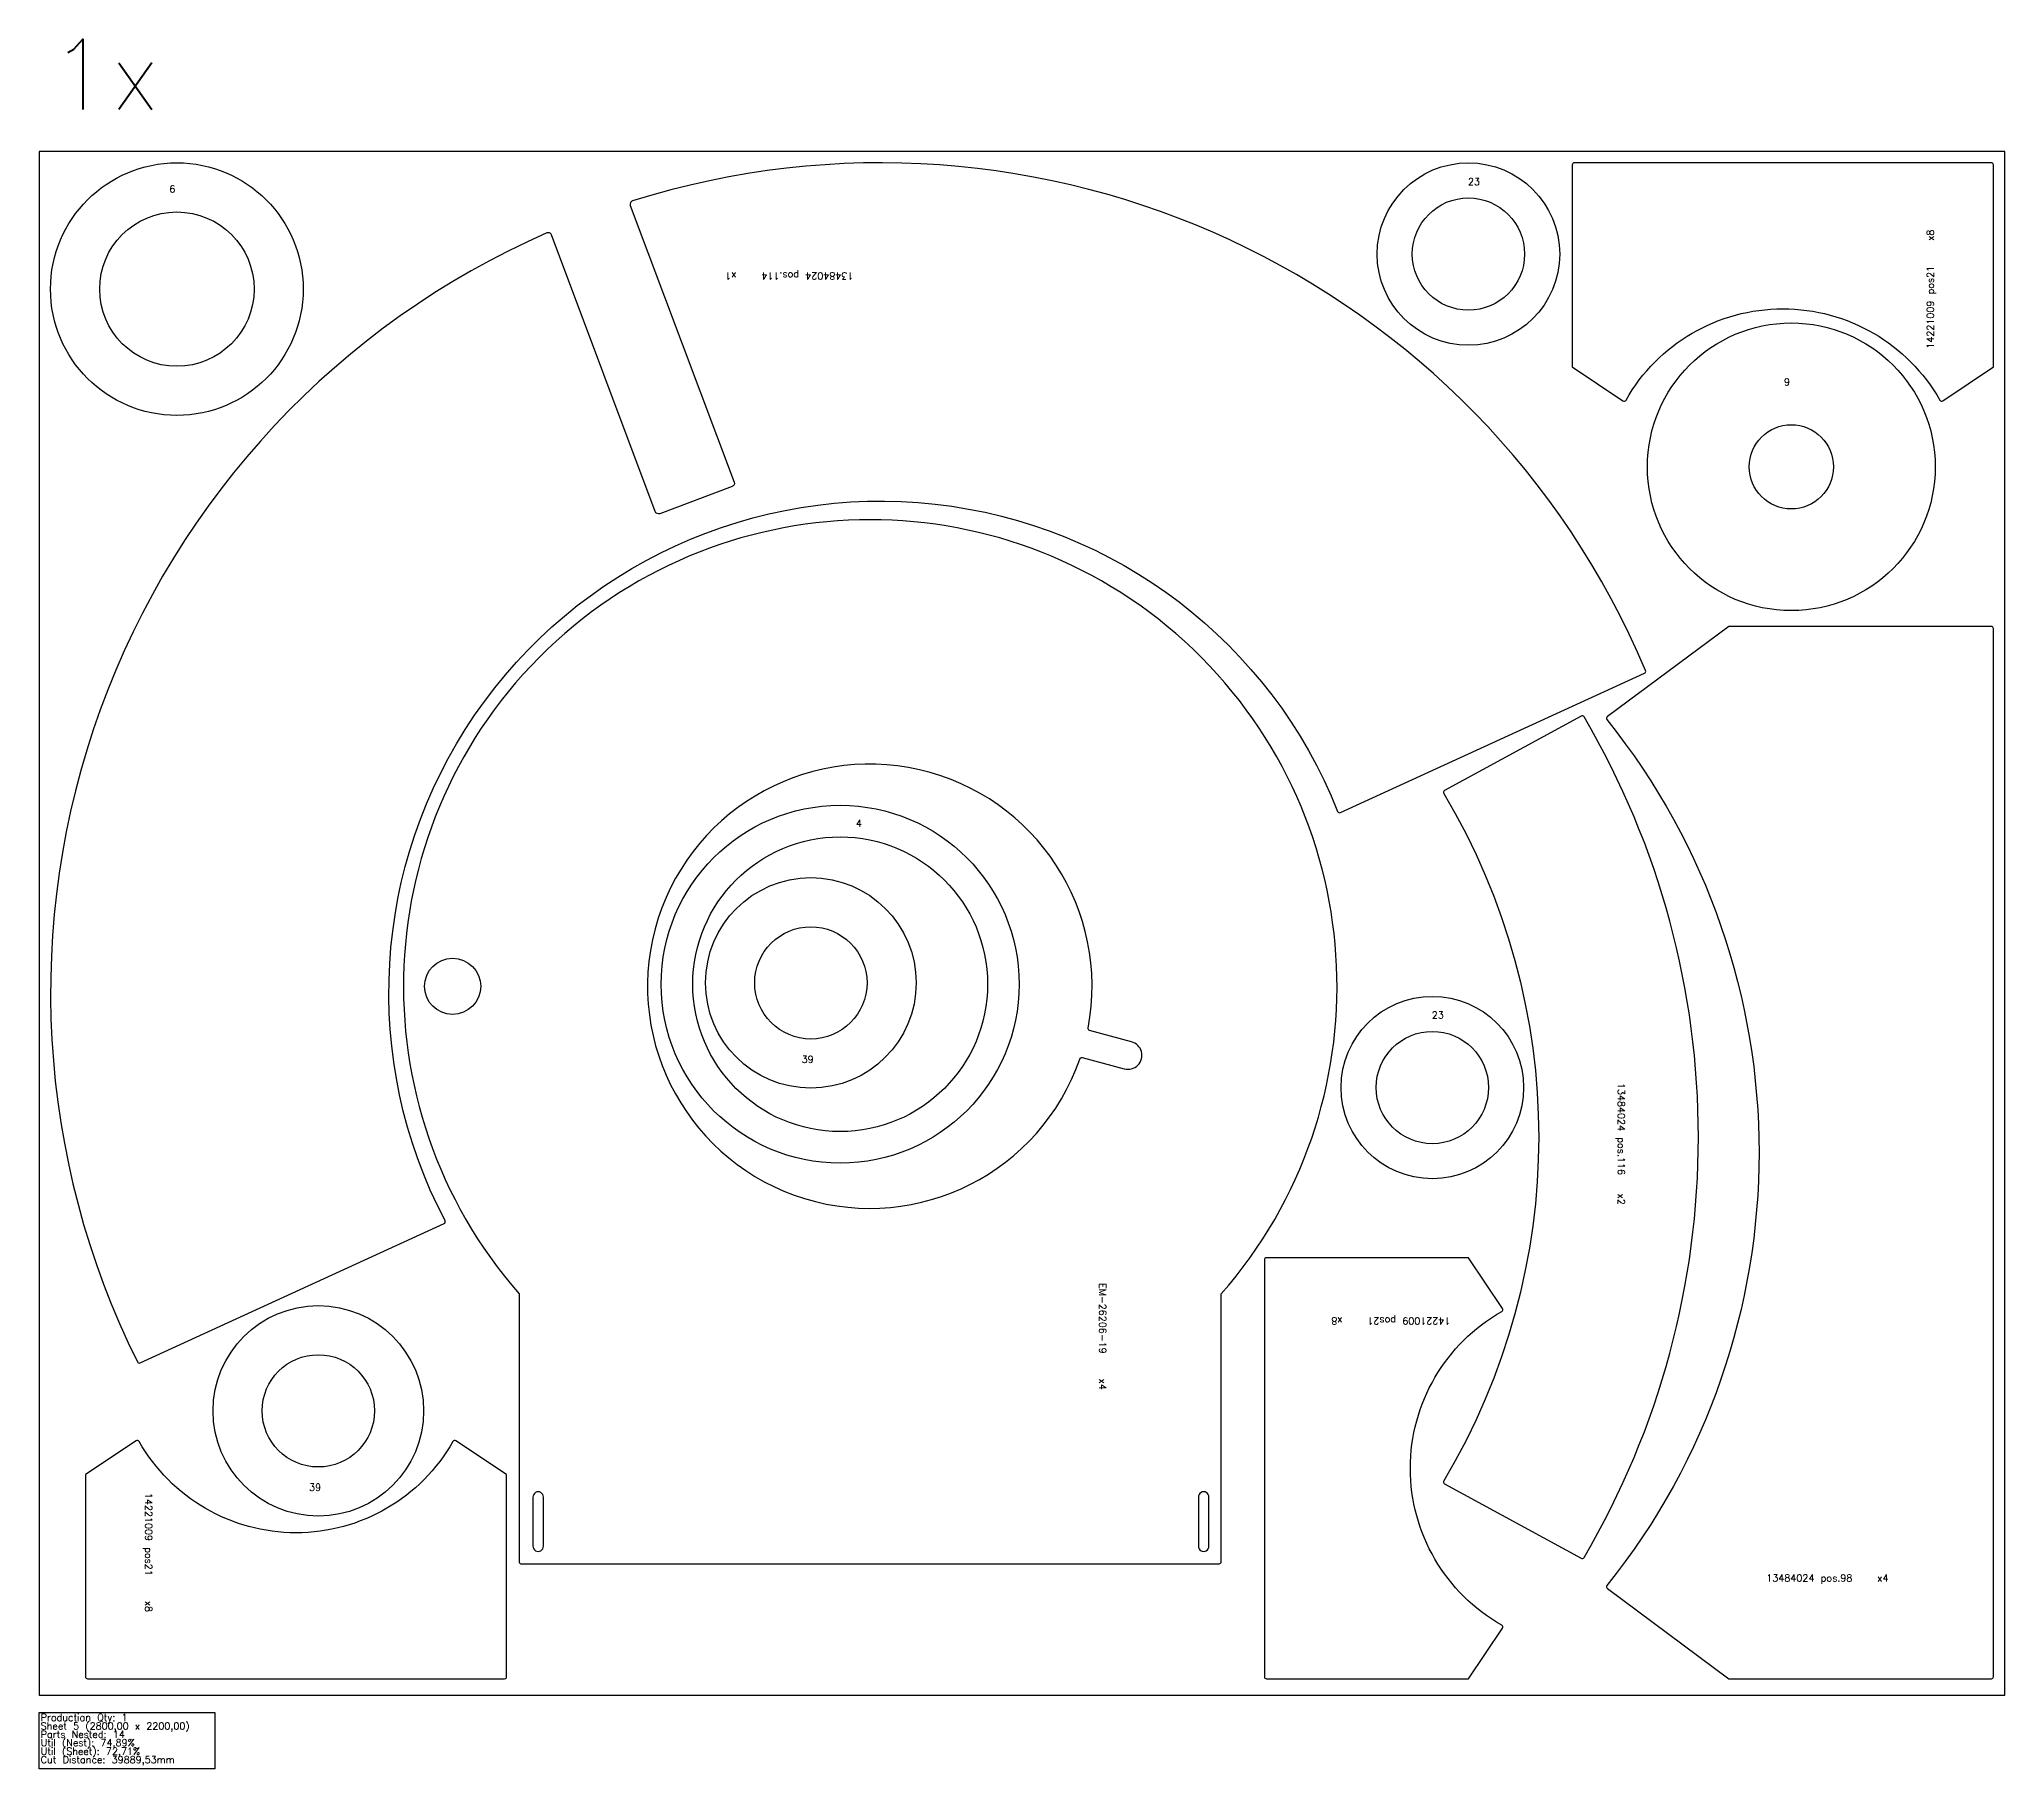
# Model space of a CAD drawing. Header units: millimetres. Extents: x 0 to 68500, y -105 to 2360.
# Drawn here: x 11760 to 14560, y -105 to 2360 of the extents above; entities that cross this region are included whole.
import ezdxf

# ---------------------------------------------------------------- set-up
doc = ezdxf.new("R2010")
doc.units = ezdxf.units.MM
for name, color, linetype in [('--NestedParts--', 7, 'Continuous'), ('sheet', 24, 'Continuous'), ('Stats', 7, 'Continuous'), ('Texto', 7, 'Continuous')]:
    doc.layers.add(name, color=color, linetype=linetype)
doc.styles.get("Standard").update_dxf_attribs({"font": 'txt.shx'})

msp = doc.modelspace()

# ---------------------------------------------------------------- linework, layer by layer
at = {"layer": '--NestedParts--', "color": 7}
for points in [[(14544, 2181, 0.414214), (14541, 2184), (13947, 2184, 0.414214), (13944, 2181), (13944, 1893), (14016.2, 1844.8, 0.435642), (14020.5, 1845.8, -0.582391), (14467.5, 1845.8, 0.435642), (14471.8, 1844.8), (14544, 1893)], [(12336.6, 672.1, 0.42971), (12338, 676.2, -1.054053), (13609.7, 1259.5, 0.42971), (13613.8, 1257.9), (14046.8, 1456.5, 0.405054), (14048.3, 1460.4, 0.386586), (12605.2, 2129.8, 0.430484), (12602, 2123.3), (12749.9, 1728.9, -0.414214), (12746.9, 1722.5), (12643.9, 1683.9, -0.414214), (12637.5, 1686.8), (12489.6, 2081.2, 0.430484), (12482.9, 2084, 0.428204), (11899.7, 474.9, 0.405054), (11903.6, 473.5)], [(13443.8, 571.8, 2.206869), (12443.8, 571.8), (12443.8, 189.2, 0.414214), (12445.8, 187.2), (13440.8, 187.2, 0.414214), (13443.8, 190.2)], [(14541, 23.2, 0.414214), (14544, 26.2), (14544, 1520.2, 0.414214), (14541, 1523.2), (14167, 1523.2), (13993.9, 1394.6, 0.424945), (13993.3, 1390.3, -0.35116), (13993.3, 156.1, 0.424945), (13993.9, 151.8), (14167, 23.2)], [(13762, 1289.2, 0.425775), (13760.9, 1285, -0.275986), (13760.9, 305.4, 0.425775), (13762, 301.2), (13956.6, 195.1, 0.404893), (13960.7, 196.2, 0.272016), (13960.7, 1394.2, 0.404893), (13956.6, 1395.3)], [(13242.3, 906.6, -0.393232), (13245.9, 908.6), (13305.7, 892.6, 1.000007), (13316, 931.2), (13256.3, 947.2, -0.393232), (13254.1, 950.7, 27.703033)], [(13508.3, 623.2, 0.414214), (13505.3, 620.2), (13505.3, 26.2, 0.414214), (13508.3, 23.2), (13796.3, 23.2), (13844.5, 95.4, 0.435643), (13843.5, 99.6, -0.582391), (13843.5, 546.7, 0.435642), (13844.5, 551), (13796.3, 623.2)], [(11825.8, 26.2, 0.414214), (11828.8, 23.2), (12422.8, 23.2, 0.414214), (12425.8, 26.2), (12425.8, 314.2), (12353.6, 362.4, 0.435642), (12349.3, 361.4, -0.582391), (11902.3, 361.4, 0.435642), (11898, 362.4), (11825.8, 314.2)], [(12463.3, 212.2, 1.000012), (12478.3, 212.2), (12478.3, 282.2, 1.000016), (12463.3, 282.2)], [(13426.3, 212.2), (13426.3, 282.2, 1.00003), (13411.3, 282.2), (13411.3, 212.2, 1.000032)]]:
    msp.add_lwpolyline(points, format="xyb", close=True, dxfattribs=at)
for centre, radius in [((11956, 2004), 180), ((13796, 2054), 130), ((13796, 2054), 80), ((11956, 2004), 110), ((14256, 1750.7), 205), ((14256, 1750.7), 60), ((12901, 1013.2), 255), ((12901, 1013.2), 210), ((12859.2, 1015.1), 150), ((12859.2, 1015.1), 80), ((12348.8, 1010.2), 40), ((13744.6, 865.9), 130), ((13744.6, 865.9), 80), ((12157.5, 405.1), 150), ((12157.5, 405.1), 80)]:
    msp.add_circle(centre, radius, dxfattribs=at)
at = {"layer": 'sheet', "color": 7}
msp.add_lwpolyline([(11760, 0), (14560, 0), (14560, 2200), (11760, 2200)], close=True, dxfattribs=at)
at = {"layer": 'Stats', "color": 151}
msp.add_lwpolyline([(11760, -25), (12010, -25), (12010, -105), (11760, -105), (11760, -25)], close=True, dxfattribs=at)

# ---------------------------------------------------------------- texts
at = {"insert": (11774.8, 2360.1), "char_height": 100, "attachment_point": 1}
msp.add_mtext_dynamic_manual_height_columns('1x', width=283.974, gutter_width=1, heights=[0], dxfattribs=at)
at = {"layer": 'Stats', "color": 60}
for s, p in [('Production Qty: 1', (11762, -37)), ('Sheet 5 (2800,00 x 2200,00)', (11762, -49)), ('Parts Nested: 14', (11762, -61)), ('Util (Nest): 74,89%', (11762, -73)), ('Util (Sheet): 72,71%', (11762, -85)), ('Cut Distance: 39889,53mm', (11762, -97))]:
    msp.add_text(s, height=10, dxfattribs=at).set_placement(p)
at = {"layer": 'Texto', "color": 3, "char_height": 10, "attachment_point": 1}
for s, insert, width in [('23', (13795.2, 2162.3), 25.724), ('6', (11945.4, 2151.6), 25.724), ('9', (14245.7, 1876.4), 25.724), ('4', (12923.2, 1247.4), 25.724), ('23', (13743.8, 974.3), 25.724), ('39', (12846, 911.3), 25.724), ('39', (12144.4, 301.3), 25.724), ('13484024 pos.98    x4', (14220.4, 171.7), 373.149)]:
    msp.add_mtext(s, dxfattribs=dict(at, insert=insert, width=width))
for s, insert, width, rotation in [('14221009 pos21    x8', (14448.9, 1919), 241.542, 90), ('13484024 pos.114    x1', (12919.8, 2017.9), 373.149, 180), ('13484024 pos.116   x2', (14018.7, 872.4), 373.149, 270), ('EM-26206-19    x4', (13279.8, 587.3), 269.163, 270), ('14221009 pos21    x8', (13770.3, 528.1), 241.542, 180), ('14221009 pos21    x8', (11920.9, 288.2), 241.542, 270)]:
    msp.add_mtext(s, dxfattribs=dict(at, insert=insert, width=width, rotation=rotation))

doc.saveas('drawing.dxf')
